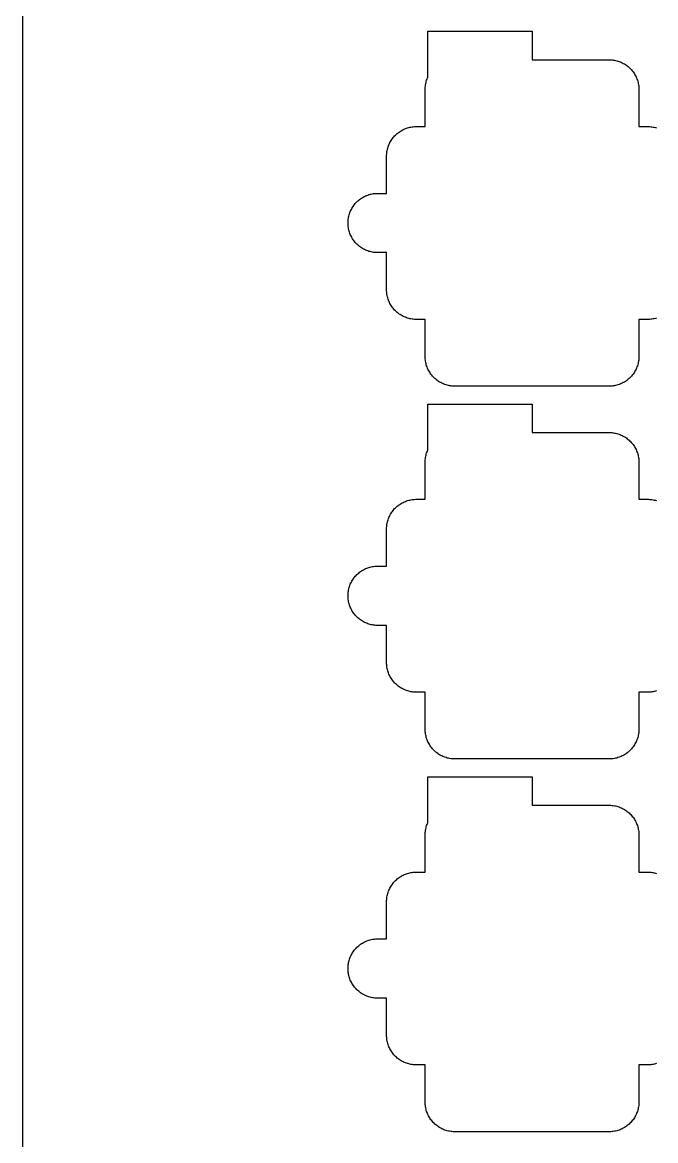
# Model space of a CAD drawing. Extents: x -49 to 54, y -38 to 38.
# Drawn here: x -49.4 to -38.73, y -20.18 to -1.33 of the extents above; entities that cross this region are included whole.
import ezdxf

# ---------------------------------------------------------------- set-up
doc = ezdxf.new("R2010")
doc.units = 0
doc.layers.add('CONDUCTIVE_LAYER_BACK_LAYER', color=2, linetype='CONTINUOUS')
doc.layers.add('OUTLINE', color=7, linetype='CONTINUOUS')

msp = doc.modelspace()

# ---------------------------------------------------------------- linework, layer by layer
at = {"layer": 'CONDUCTIVE_LAYER_BACK_LAYER'}
for points in [[(-38.717, -6.317), (-38.736, -6.322), (-38.755, -6.327), (-38.775, -6.331), (-38.795, -6.334), (-38.814, -6.336), (-38.834, -6.338), (-38.854, -6.339), (-39.014, -6.339), (-39.014, -6.964), (-39.014, -6.984), (-39.016, -7.004), (-39.017, -7.024), (-39.02, -7.044), (-39.024, -7.063), (-39.028, -7.083), (-39.033, -7.102), (-39.039, -7.121), (-39.046, -7.14), (-39.053, -7.158), (-39.061, -7.176), (-39.07, -7.194), (-39.079, -7.212), (-39.089, -7.229), (-39.1, -7.245), (-39.112, -7.262), (-39.124, -7.277), (-39.137, -7.293), (-39.15, -7.307), (-39.164, -7.322), (-39.178, -7.335), (-39.193, -7.348), (-39.209, -7.361), (-39.225, -7.372), (-39.241, -7.384), (-39.258, -7.394), (-39.276, -7.404), (-39.293, -7.413), (-39.311, -7.421), (-39.33, -7.429), (-39.348, -7.436), (-39.367, -7.442), (-39.386, -7.448), (-39.405, -7.453), (-39.425, -7.456), (-39.445, -7.46), (-39.464, -7.462), (-39.484, -7.464), (-39.504, -7.464), (-42.124, -7.464), (-42.144, -7.464), (-42.164, -7.462), (-42.183, -7.46), (-42.203, -7.456), (-42.222, -7.453), (-42.242, -7.448), (-42.261, -7.442), (-42.28, -7.436), (-42.298, -7.429), (-42.317, -7.421), (-42.335, -7.413), (-42.352, -7.404), (-42.37, -7.394), (-42.387, -7.384), (-42.403, -7.372), (-42.419, -7.361), (-42.434, -7.348), (-42.449, -7.335), (-42.464, -7.322), (-42.478, -7.307), (-42.491, -7.293), (-42.504, -7.277), (-42.516, -7.262), (-42.528, -7.245), (-42.538, -7.229), (-42.549, -7.212), (-42.558, -7.194), (-42.567, -7.176), (-42.575, -7.158), (-42.582, -7.14), (-42.589, -7.121), (-42.595, -7.102), (-42.6, -7.083), (-42.604, -7.063), (-42.608, -7.044), (-42.61, -7.024), (-42.612, -7.004), (-42.614, -6.984), (-42.614, -6.964), (-42.614, -6.339), (-42.774, -6.339), (-42.794, -6.338), (-42.814, -6.336), (-42.833, -6.334), (-42.853, -6.331), (-42.872, -6.327), (-42.892, -6.322), (-42.911, -6.317), (-42.93, -6.31), (-42.948, -6.303), (-42.967, -6.296), (-42.985, -6.287), (-43.002, -6.278), (-43.02, -6.268), (-43.037, -6.258), (-43.053, -6.247), (-43.069, -6.235), (-43.084, -6.222), (-43.099, -6.209), (-43.114, -6.196), (-43.128, -6.181), (-43.141, -6.167), (-43.154, -6.151), (-43.166, -6.136), (-43.178, -6.119), (-43.188, -6.103), (-43.199, -6.086), (-43.208, -6.068), (-43.217, -6.05), (-43.225, -6.032), (-43.232, -6.014), (-43.239, -5.995), (-43.245, -5.976), (-43.25, -5.957), (-43.254, -5.937), (-43.258, -5.918), (-43.26, -5.898), (-43.262, -5.878), (-43.264, -5.858), (-43.264, -5.839), (-43.264, -5.213), (-43.424, -5.213), (-43.444, -5.212), (-43.464, -5.21), (-43.483, -5.208), (-43.503, -5.205), (-43.522, -5.201), (-43.542, -5.196), (-43.561, -5.191), (-43.58, -5.184), (-43.598, -5.178), (-43.617, -5.17), (-43.635, -5.161), (-43.652, -5.152), (-43.67, -5.142), (-43.687, -5.132), (-43.703, -5.121), (-43.719, -5.109), (-43.734, -5.097), (-43.749, -5.083), (-43.764, -5.07), (-43.778, -5.056), (-43.791, -5.041), (-43.804, -5.026), (-43.816, -5.01), (-43.828, -4.994), (-43.838, -4.977), (-43.849, -4.96), (-43.858, -4.942), (-43.867, -4.925), (-43.875, -4.906), (-43.882, -4.888), (-43.889, -4.869), (-43.895, -4.85), (-43.9, -4.831), (-43.904, -4.812), (-43.908, -4.792), (-43.91, -4.772), (-43.912, -4.753), (-43.914, -4.733), (-43.914, -4.713), (-43.914, -4.693), (-43.912, -4.673), (-43.91, -4.653), (-43.908, -4.634), (-43.904, -4.614), (-43.9, -4.595), (-43.895, -4.575), (-43.889, -4.556), (-43.882, -4.538), (-43.875, -4.519), (-43.867, -4.501), (-43.858, -4.483), (-43.849, -4.466), (-43.838, -4.449), (-43.828, -4.432), (-43.816, -4.416), (-43.804, -4.4), (-43.791, -4.385), (-43.778, -4.37), (-43.764, -4.356), (-43.749, -4.342), (-43.734, -4.329), (-43.719, -4.317), (-43.703, -4.305), (-43.687, -4.294), (-43.67, -4.283), (-43.652, -4.273), (-43.635, -4.264), (-43.617, -4.256), (-43.598, -4.248), (-43.58, -4.241), (-43.561, -4.235), (-43.542, -4.229), (-43.522, -4.225), (-43.503, -4.221), (-43.483, -4.218), (-43.464, -4.215), (-43.444, -4.214), (-43.424, -4.213), (-43.264, -4.213), (-43.264, -3.587), (-43.264, -3.567), (-43.262, -3.547), (-43.26, -3.527), (-43.258, -3.508), (-43.254, -3.488), (-43.25, -3.469), (-43.245, -3.45), (-43.239, -3.431), (-43.232, -3.412), (-43.225, -3.393), (-43.217, -3.375), (-43.208, -3.357), (-43.199, -3.34), (-43.188, -3.323), (-43.178, -3.306), (-43.166, -3.29), (-43.154, -3.274), (-43.141, -3.259), (-43.128, -3.244), (-43.114, -3.23), (-43.099, -3.216), (-43.084, -3.203), (-43.069, -3.191), (-43.053, -3.179), (-43.037, -3.168), (-43.02, -3.157), (-43.002, -3.147), (-42.985, -3.138), (-42.967, -3.13), (-42.948, -3.122), (-42.93, -3.115), (-42.911, -3.109), (-42.892, -3.104), (-42.872, -3.099), (-42.853, -3.095), (-42.833, -3.092), (-42.814, -3.089), (-42.794, -3.088), (-42.774, -3.087), (-42.614, -3.087), (-42.614, -2.461), (-42.614, -2.441), (-42.612, -2.421), (-42.61, -2.402), (-42.608, -2.382), (-42.604, -2.362), (-42.6, -2.343), (-42.595, -2.324), (-42.589, -2.305), (-42.582, -2.286), (-42.575, -2.267), (-42.571, -2.258), (-42.571, -1.481), (-40.814, -1.481), (-40.814, -1.961), (-39.504, -1.961), (-39.484, -1.962), (-39.464, -1.964), (-39.445, -1.966), (-39.425, -1.969), (-39.405, -1.973), (-39.386, -1.978), (-39.367, -1.983), (-39.348, -1.989), (-39.33, -1.996), (-39.311, -2.004), (-39.293, -2.013), (-39.276, -2.022), (-39.258, -2.031), (-39.241, -2.042), (-39.225, -2.053), (-39.209, -2.065), (-39.193, -2.077), (-39.178, -2.09), (-39.164, -2.104), (-39.15, -2.118), (-39.137, -2.133), (-39.124, -2.148), (-39.112, -2.164), (-39.1, -2.18), (-39.089, -2.197), (-39.079, -2.214), (-39.07, -2.231), (-39.061, -2.249), (-39.053, -2.267), (-39.046, -2.286), (-39.039, -2.305), (-39.033, -2.324), (-39.028, -2.343), (-39.024, -2.362), (-39.02, -2.382), (-39.017, -2.402), (-39.016, -2.421), (-39.014, -2.441), (-39.014, -2.461), (-39.014, -3.087), (-38.854, -3.087), (-38.834, -3.088), (-38.814, -3.089), (-38.795, -3.092), (-38.775, -3.095), (-38.755, -3.099), (-38.736, -3.104), (-38.717, -3.109)], [(-38.717, -12.6), (-38.736, -12.606), (-38.755, -12.61), (-38.775, -12.614), (-38.795, -12.618), (-38.814, -12.62), (-38.834, -12.621), (-38.854, -12.622), (-39.014, -12.622), (-39.014, -13.248), (-39.014, -13.268), (-39.016, -13.288), (-39.017, -13.308), (-39.02, -13.327), (-39.024, -13.347), (-39.028, -13.366), (-39.033, -13.386), (-39.039, -13.405), (-39.046, -13.423), (-39.053, -13.442), (-39.061, -13.46), (-39.07, -13.478), (-39.079, -13.495), (-39.089, -13.512), (-39.1, -13.529), (-39.112, -13.545), (-39.124, -13.561), (-39.137, -13.576), (-39.15, -13.591), (-39.164, -13.605), (-39.178, -13.619), (-39.193, -13.632), (-39.209, -13.644), (-39.225, -13.656), (-39.241, -13.667), (-39.258, -13.678), (-39.276, -13.688), (-39.293, -13.697), (-39.311, -13.705), (-39.33, -13.713), (-39.348, -13.72), (-39.367, -13.726), (-39.386, -13.732), (-39.405, -13.736), (-39.425, -13.74), (-39.445, -13.743), (-39.464, -13.746), (-39.484, -13.747), (-39.504, -13.748), (-42.124, -13.748), (-42.144, -13.747), (-42.164, -13.746), (-42.183, -13.743), (-42.203, -13.74), (-42.222, -13.736), (-42.242, -13.732), (-42.261, -13.726), (-42.28, -13.72), (-42.298, -13.713), (-42.317, -13.705), (-42.335, -13.697), (-42.352, -13.688), (-42.37, -13.678), (-42.387, -13.667), (-42.403, -13.656), (-42.419, -13.644), (-42.434, -13.632), (-42.449, -13.619), (-42.464, -13.605), (-42.478, -13.591), (-42.491, -13.576), (-42.504, -13.561), (-42.516, -13.545), (-42.528, -13.529), (-42.538, -13.512), (-42.549, -13.495), (-42.558, -13.478), (-42.567, -13.46), (-42.575, -13.442), (-42.582, -13.423), (-42.589, -13.405), (-42.595, -13.386), (-42.6, -13.366), (-42.604, -13.347), (-42.608, -13.327), (-42.61, -13.308), (-42.612, -13.288), (-42.614, -13.268), (-42.614, -13.248), (-42.614, -12.622), (-42.774, -12.622), (-42.794, -12.621), (-42.814, -12.62), (-42.833, -12.618), (-42.853, -12.614), (-42.872, -12.61), (-42.892, -12.606), (-42.911, -12.6), (-42.93, -12.594), (-42.948, -12.587), (-42.967, -12.579), (-42.985, -12.571), (-43.002, -12.562), (-43.02, -12.552), (-43.037, -12.541), (-43.053, -12.53), (-43.069, -12.519), (-43.084, -12.506), (-43.099, -12.493), (-43.114, -12.479), (-43.128, -12.465), (-43.141, -12.45), (-43.154, -12.435), (-43.166, -12.419), (-43.178, -12.403), (-43.188, -12.387), (-43.199, -12.369), (-43.208, -12.352), (-43.217, -12.334), (-43.225, -12.316), (-43.232, -12.297), (-43.239, -12.279), (-43.245, -12.26), (-43.25, -12.241), (-43.254, -12.221), (-43.258, -12.202), (-43.26, -12.182), (-43.262, -12.162), (-43.264, -12.142), (-43.264, -12.122), (-43.264, -11.496), (-43.424, -11.496), (-43.444, -11.496), (-43.464, -11.494), (-43.483, -11.492), (-43.503, -11.489), (-43.522, -11.485), (-43.542, -11.48), (-43.561, -11.474), (-43.58, -11.468), (-43.598, -11.461), (-43.617, -11.454), (-43.635, -11.445), (-43.652, -11.436), (-43.67, -11.426), (-43.687, -11.416), (-43.703, -11.404), (-43.719, -11.393), (-43.734, -11.38), (-43.749, -11.367), (-43.764, -11.354), (-43.778, -11.339), (-43.791, -11.325), (-43.804, -11.309), (-43.816, -11.294), (-43.828, -11.277), (-43.838, -11.261), (-43.849, -11.244), (-43.858, -11.226), (-43.867, -11.208), (-43.875, -11.19), (-43.882, -11.172), (-43.889, -11.153), (-43.895, -11.134), (-43.9, -11.115), (-43.904, -11.095), (-43.908, -11.076), (-43.91, -11.056), (-43.912, -11.036), (-43.914, -11.016), (-43.914, -10.997), (-43.914, -10.977), (-43.912, -10.957), (-43.91, -10.937), (-43.908, -10.917), (-43.904, -10.898), (-43.9, -10.878), (-43.895, -10.859), (-43.889, -10.84), (-43.882, -10.821), (-43.875, -10.803), (-43.867, -10.785), (-43.858, -10.767), (-43.849, -10.749), (-43.838, -10.732), (-43.828, -10.716), (-43.816, -10.699), (-43.804, -10.684), (-43.791, -10.668), (-43.778, -10.654), (-43.764, -10.639), (-43.749, -10.626), (-43.734, -10.613), (-43.719, -10.6), (-43.703, -10.589), (-43.687, -10.577), (-43.67, -10.567), (-43.652, -10.557), (-43.635, -10.548), (-43.617, -10.539), (-43.598, -10.532), (-43.58, -10.525), (-43.561, -10.519), (-43.542, -10.513), (-43.522, -10.508), (-43.503, -10.504), (-43.483, -10.501), (-43.464, -10.499), (-43.444, -10.497), (-43.424, -10.497), (-43.264, -10.497), (-43.264, -9.871), (-43.264, -9.851), (-43.262, -9.831), (-43.26, -9.811), (-43.258, -9.791), (-43.254, -9.772), (-43.25, -9.752), (-43.245, -9.733), (-43.239, -9.714), (-43.232, -9.696), (-43.225, -9.677), (-43.217, -9.659), (-43.208, -9.641), (-43.199, -9.624), (-43.188, -9.606), (-43.178, -9.59), (-43.166, -9.574), (-43.154, -9.558), (-43.141, -9.543), (-43.128, -9.528), (-43.114, -9.514), (-43.099, -9.5), (-43.084, -9.487), (-43.069, -9.474), (-43.053, -9.463), (-43.037, -9.452), (-43.02, -9.441), (-43.002, -9.431), (-42.985, -9.422), (-42.967, -9.414), (-42.948, -9.406), (-42.93, -9.399), (-42.911, -9.393), (-42.892, -9.387), (-42.872, -9.383), (-42.853, -9.379), (-42.833, -9.376), (-42.814, -9.373), (-42.794, -9.372), (-42.774, -9.371), (-42.614, -9.371), (-42.614, -8.745), (-42.614, -8.725), (-42.612, -8.705), (-42.61, -8.685), (-42.608, -8.666), (-42.604, -8.646), (-42.6, -8.627), (-42.595, -8.607), (-42.589, -8.588), (-42.582, -8.57), (-42.575, -8.551), (-42.571, -8.542), (-42.571, -7.765), (-40.814, -7.765), (-40.814, -8.245), (-39.504, -8.245), (-39.484, -8.246), (-39.464, -8.247), (-39.445, -8.25), (-39.425, -8.253), (-39.405, -8.257), (-39.386, -8.261), (-39.367, -8.267), (-39.348, -8.273), (-39.33, -8.28), (-39.311, -8.288), (-39.293, -8.296), (-39.276, -8.305), (-39.258, -8.315), (-39.241, -8.326), (-39.225, -8.337), (-39.209, -8.349), (-39.193, -8.361), (-39.178, -8.374), (-39.164, -8.388), (-39.15, -8.402), (-39.137, -8.417), (-39.124, -8.432), (-39.112, -8.448), (-39.1, -8.464), (-39.089, -8.481), (-39.079, -8.498), (-39.07, -8.515), (-39.061, -8.533), (-39.053, -8.551), (-39.046, -8.57), (-39.039, -8.588), (-39.033, -8.607), (-39.028, -8.627), (-39.024, -8.646), (-39.02, -8.666), (-39.017, -8.685), (-39.016, -8.705), (-39.014, -8.725), (-39.014, -8.745), (-39.014, -9.371), (-38.854, -9.371), (-38.834, -9.372), (-38.814, -9.373), (-38.795, -9.376), (-38.775, -9.379), (-38.755, -9.383), (-38.736, -9.387), (-38.717, -9.393)], [(-38.717, -18.884), (-38.736, -18.889), (-38.755, -18.894), (-38.775, -18.898), (-38.795, -18.901), (-38.814, -18.904), (-38.834, -18.905), (-38.854, -18.906), (-39.014, -18.906), (-39.014, -19.532), (-39.014, -19.552), (-39.016, -19.572), (-39.017, -19.591), (-39.02, -19.611), (-39.024, -19.631), (-39.028, -19.65), (-39.033, -19.669), (-39.039, -19.688), (-39.046, -19.707), (-39.053, -19.726), (-39.061, -19.744), (-39.07, -19.762), (-39.079, -19.779), (-39.089, -19.796), (-39.1, -19.813), (-39.112, -19.829), (-39.124, -19.845), (-39.137, -19.86), (-39.15, -19.875), (-39.164, -19.889), (-39.178, -19.903), (-39.193, -19.916), (-39.209, -19.928), (-39.225, -19.94), (-39.241, -19.951), (-39.258, -19.962), (-39.276, -19.971), (-39.293, -19.981), (-39.311, -19.989), (-39.33, -19.997), (-39.348, -20.004), (-39.367, -20.01), (-39.386, -20.015), (-39.405, -20.02), (-39.425, -20.024), (-39.445, -20.027), (-39.464, -20.029), (-39.484, -20.031), (-39.504, -20.032), (-42.124, -20.032), (-42.144, -20.031), (-42.164, -20.029), (-42.183, -20.027), (-42.203, -20.024), (-42.222, -20.02), (-42.242, -20.015), (-42.261, -20.01), (-42.28, -20.004), (-42.298, -19.997), (-42.317, -19.989), (-42.335, -19.981), (-42.352, -19.971), (-42.37, -19.962), (-42.387, -19.951), (-42.403, -19.94), (-42.419, -19.928), (-42.434, -19.916), (-42.449, -19.903), (-42.464, -19.889), (-42.478, -19.875), (-42.491, -19.86), (-42.504, -19.845), (-42.516, -19.829), (-42.528, -19.813), (-42.538, -19.796), (-42.549, -19.779), (-42.558, -19.762), (-42.567, -19.744), (-42.575, -19.726), (-42.582, -19.707), (-42.589, -19.688), (-42.595, -19.669), (-42.6, -19.65), (-42.604, -19.631), (-42.608, -19.611), (-42.61, -19.591), (-42.612, -19.572), (-42.614, -19.552), (-42.614, -19.532), (-42.614, -18.906), (-42.774, -18.906), (-42.794, -18.905), (-42.814, -18.904), (-42.833, -18.901), (-42.853, -18.898), (-42.872, -18.894), (-42.892, -18.889), (-42.911, -18.884), (-42.93, -18.878), (-42.948, -18.871), (-42.967, -18.863), (-42.985, -18.855), (-43.002, -18.846), (-43.02, -18.836), (-43.037, -18.825), (-43.053, -18.814), (-43.069, -18.802), (-43.084, -18.79), (-43.099, -18.777), (-43.114, -18.763), (-43.128, -18.749), (-43.141, -18.734), (-43.154, -18.719), (-43.166, -18.703), (-43.178, -18.687), (-43.188, -18.67), (-43.199, -18.653), (-43.208, -18.636), (-43.217, -18.618), (-43.225, -18.6), (-43.232, -18.581), (-43.239, -18.562), (-43.245, -18.543), (-43.25, -18.524), (-43.254, -18.505), (-43.258, -18.485), (-43.26, -18.466), (-43.262, -18.446), (-43.264, -18.426), (-43.264, -18.406), (-43.264, -17.78), (-43.424, -17.78), (-43.444, -17.779), (-43.464, -17.778), (-43.483, -17.775), (-43.503, -17.772), (-43.522, -17.768), (-43.542, -17.764), (-43.561, -17.758), (-43.58, -17.752), (-43.598, -17.745), (-43.617, -17.737), (-43.635, -17.729), (-43.652, -17.72), (-43.67, -17.71), (-43.687, -17.699), (-43.703, -17.688), (-43.719, -17.676), (-43.734, -17.664), (-43.749, -17.651), (-43.764, -17.637), (-43.778, -17.623), (-43.791, -17.608), (-43.804, -17.593), (-43.816, -17.577), (-43.828, -17.561), (-43.838, -17.544), (-43.849, -17.527), (-43.858, -17.51), (-43.867, -17.492), (-43.875, -17.474), (-43.882, -17.455), (-43.889, -17.437), (-43.895, -17.418), (-43.9, -17.398), (-43.904, -17.379), (-43.908, -17.359), (-43.91, -17.34), (-43.912, -17.32), (-43.914, -17.3), (-43.914, -17.28), (-43.914, -17.26), (-43.912, -17.24), (-43.91, -17.221), (-43.908, -17.201), (-43.904, -17.181), (-43.9, -17.162), (-43.895, -17.143), (-43.889, -17.124), (-43.882, -17.105), (-43.875, -17.087), (-43.867, -17.068), (-43.858, -17.051), (-43.849, -17.033), (-43.838, -17.016), (-43.828, -16.999), (-43.816, -16.983), (-43.804, -16.967), (-43.791, -16.952), (-43.778, -16.937), (-43.764, -16.923), (-43.749, -16.91), (-43.734, -16.896), (-43.719, -16.884), (-43.703, -16.872), (-43.687, -16.861), (-43.67, -16.851), (-43.652, -16.841), (-43.635, -16.832), (-43.617, -16.823), (-43.598, -16.815), (-43.58, -16.809), (-43.561, -16.802), (-43.542, -16.797), (-43.522, -16.792), (-43.503, -16.788), (-43.483, -16.785), (-43.464, -16.783), (-43.444, -16.781), (-43.424, -16.78), (-43.264, -16.78), (-43.264, -16.154), (-43.264, -16.135), (-43.262, -16.115), (-43.26, -16.095), (-43.258, -16.075), (-43.254, -16.056), (-43.25, -16.036), (-43.245, -16.017), (-43.239, -15.998), (-43.232, -15.979), (-43.225, -15.961), (-43.217, -15.943), (-43.208, -15.925), (-43.199, -15.907), (-43.188, -15.89), (-43.178, -15.874), (-43.166, -15.857), (-43.154, -15.842), (-43.141, -15.826), (-43.128, -15.812), (-43.114, -15.797), (-43.099, -15.784), (-43.084, -15.771), (-43.069, -15.758), (-43.053, -15.746), (-43.037, -15.735), (-43.02, -15.725), (-43.002, -15.715), (-42.985, -15.706), (-42.967, -15.697), (-42.948, -15.69), (-42.93, -15.683), (-42.911, -15.676), (-42.892, -15.671), (-42.872, -15.666), (-42.853, -15.662), (-42.833, -15.659), (-42.814, -15.657), (-42.794, -15.655), (-42.774, -15.654), (-42.614, -15.654), (-42.614, -15.029), (-42.614, -15.009), (-42.612, -14.989), (-42.61, -14.969), (-42.608, -14.949), (-42.604, -14.93), (-42.6, -14.91), (-42.595, -14.891), (-42.589, -14.872), (-42.582, -14.853), (-42.575, -14.835), (-42.571, -14.826), (-42.571, -14.048), (-40.814, -14.048), (-40.814, -14.529), (-39.504, -14.529), (-39.484, -14.529), (-39.464, -14.531), (-39.445, -14.533), (-39.425, -14.537), (-39.405, -14.54), (-39.386, -14.545), (-39.367, -14.551), (-39.348, -14.557), (-39.33, -14.564), (-39.311, -14.572), (-39.293, -14.58), (-39.276, -14.589), (-39.258, -14.599), (-39.241, -14.609), (-39.225, -14.621), (-39.209, -14.632), (-39.193, -14.645), (-39.178, -14.658), (-39.164, -14.672), (-39.15, -14.686), (-39.137, -14.7), (-39.124, -14.716), (-39.112, -14.731), (-39.1, -14.748), (-39.089, -14.764), (-39.079, -14.781), (-39.07, -14.799), (-39.061, -14.817), (-39.053, -14.835), (-39.046, -14.853), (-39.039, -14.872), (-39.033, -14.891), (-39.028, -14.91), (-39.024, -14.93), (-39.02, -14.949), (-39.017, -14.969), (-39.016, -14.989), (-39.014, -15.009), (-39.014, -15.029), (-39.014, -15.654), (-38.854, -15.654), (-38.834, -15.655), (-38.814, -15.657), (-38.795, -15.659), (-38.775, -15.662), (-38.755, -15.666), (-38.736, -15.671), (-38.717, -15.676)]]:
    msp.add_lwpolyline(points, dxfattribs=at)
at = {"layer": 'OUTLINE'}
msp.add_lwpolyline([(-49.4, -36.45, -0.414214), (-47.85, -38), (52.85, -38, -0.414214), (54.4, -36.45), (54.4, -28), (51.4, -28), (51.4, 28), (54.4, 28), (54.4, 36.45, -0.414214), (52.85, 38), (-47.85, 38, -0.414214), (-49.4, 36.45)], format="xyb", close=True, dxfattribs=at)

doc.saveas('drawing.dxf')
